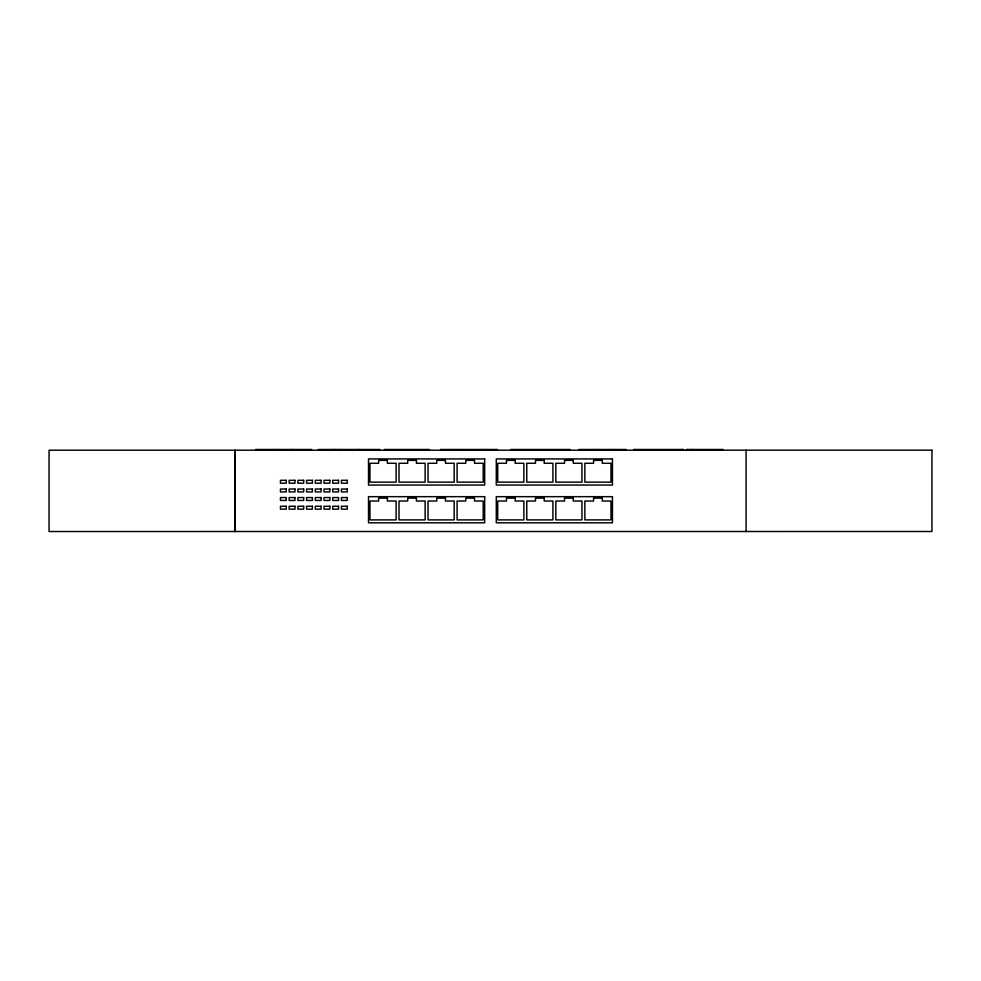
<?xml version="1.0" encoding="UTF-8"?>
<svg xmlns="http://www.w3.org/2000/svg" width="981" height="981" viewBox="0 0 981 981"><rect width="100%" height="100%" fill="white"/><g stroke="black" fill="none" stroke-linecap="round" stroke-linejoin="round"><path stroke-width="1.47" d="M570.035 449.482L510.843 449.482L510.843 450.205M633.677 449.482L683.438 449.482L683.438 450.205M746.1 450.181L746.1 531.518M722.96 450.205L722.96 449.482L686.418 449.482L686.418 450.205M692.378 449.482L692.378 450.205M682.543 449.482L682.543 450.205M625.804 450.205L625.804 449.482L578.986 449.482L578.986 450.205M610.133 449.482L610.133 450.205M594.56 449.482L594.56 450.205M497.404 450.205L497.404 449.482L440.616 449.482L440.616 450.205M481.377 449.482L481.377 450.205M455.834 449.482L455.834 450.205M429.359 450.205L429.359 449.482L384.54 449.482L384.54 450.205M379.635 450.205L379.635 449.482L318.359 449.482L318.359 450.205M359.34 449.482L359.34 450.205M340.873 449.482L340.873 450.205M334.913 449.482L334.913 450.205M311.504 450.205L311.504 449.482L255.698 449.482L255.698 450.205M291.921 449.482L291.921 450.205M275.269 449.482L275.269 450.205M931.95 450.181L49.05 450.205L49.05 531.518L931.95 531.494L931.95 450.181M484.675 458.924L368.513 458.924L368.513 485.055L484.675 485.055L484.675 458.924M612.451 458.924L496.288 458.924L496.288 485.055L612.451 485.055L612.451 458.924M387.385 460.371L378.678 460.371L378.678 463.277L369.96 463.277L369.96 482.149L396.103 482.149L396.103 463.277L387.385 463.277L387.385 460.371M416.422 460.371L407.716 460.371L407.716 463.277L398.997 463.277L398.997 482.149L425.141 482.149L425.141 463.277L416.422 463.277L416.422 460.371M445.46 460.371L436.753 460.371L436.753 463.277L428.047 463.277L428.047 482.149L454.178 482.149L454.178 463.277L445.46 463.277L445.46 460.371M474.51 460.371L465.791 460.371L465.791 463.277L457.085 463.277L457.085 482.149L483.216 482.149L483.216 463.277L474.51 463.277L474.51 460.371M515.16 460.371L506.454 460.371L506.454 463.277L497.735 463.277L497.735 482.149L523.879 482.149L523.879 463.277L515.16 463.277L515.16 460.371M544.197 460.371L535.491 460.371L535.491 463.277L526.772 463.277L526.772 482.149L552.916 482.149L552.916 463.277L544.197 463.277L544.197 460.371M573.247 460.371L564.529 460.371L564.529 463.277L555.822 463.277L555.822 482.149L581.954 482.149L581.954 463.277L573.247 463.277L573.247 460.371M602.285 460.371L593.566 460.371L593.566 463.277L584.86 463.277L584.86 482.149L610.991 482.149L610.991 463.277L602.285 463.277L602.285 460.371M286.268 480.31L280.456 480.31L280.456 483.216L286.268 483.216L286.268 480.31M294.974 480.31L289.162 480.31L289.162 483.216L294.974 483.216L294.974 480.31M303.681 480.31L297.881 480.31L297.881 483.216L303.681 483.216L303.681 480.31M312.399 480.31L306.587 480.31L306.587 483.216L312.399 483.216L312.399 480.31M321.106 480.31L315.306 480.31L315.306 483.216L321.106 483.216L321.106 480.31M329.824 480.31L324.012 480.31L324.012 483.216L329.824 483.216L329.824 480.31M338.531 480.31L332.731 480.31L332.731 483.216L338.531 483.216L338.531 480.31M347.249 480.31L341.437 480.31L341.437 483.216L347.249 483.216L347.249 480.31M286.268 489.029L280.456 489.029L280.456 491.922L286.268 491.922L286.268 489.029M294.974 489.029L289.162 489.029L289.162 491.922L294.974 491.922L294.974 489.029M303.681 489.029L297.881 489.029L297.881 491.922L303.681 491.922L303.681 489.029M312.399 489.029L306.587 489.029L306.587 491.922L312.399 491.922L312.399 489.029M321.106 489.029L315.306 489.029L315.306 491.922L321.106 491.922L321.106 489.029M329.824 489.029L324.012 489.029L324.012 491.922L329.824 491.922L329.824 489.029M338.531 489.029L332.731 489.029L332.731 491.922L338.531 491.922L338.531 489.029M347.249 489.029L341.437 489.029L341.437 491.922L347.249 491.922L347.249 489.029M484.675 496.668L368.513 496.668L368.513 522.812L484.675 522.812L484.675 496.668M612.451 496.668L496.288 496.668L496.288 522.812L612.451 522.812L612.451 496.668M286.268 497.551L280.456 497.551L280.456 500.457L286.268 500.457L286.268 497.551M294.974 497.551L289.162 497.551L289.162 500.457L294.974 500.457L294.974 497.551M303.681 497.551L297.881 497.551L297.881 500.457L303.681 500.457L303.681 497.551M312.399 497.551L306.587 497.551L306.587 500.457L312.399 500.457L312.399 497.551M321.106 497.551L315.306 497.551L315.306 500.457L321.106 500.457L321.106 497.551M329.824 497.551L324.012 497.551L324.012 500.457L329.824 500.457L329.824 497.551M338.531 497.551L332.731 497.551L332.731 500.457L338.531 500.457L338.531 497.551M347.249 497.551L341.437 497.551L341.437 500.457L347.249 500.457L347.249 497.551M387.385 498.127L378.678 498.127L378.678 501.021L369.96 501.021L369.96 519.905L396.103 519.905L396.103 501.021L387.385 501.021L387.385 498.127M416.422 498.127L407.716 498.127L407.716 501.021L398.997 501.021L398.997 519.905L425.141 519.905L425.141 501.021L416.422 501.021L416.422 498.127M445.46 498.127L436.753 498.127L436.753 501.021L428.047 501.021L428.047 519.905L454.178 519.905L454.178 501.021L445.46 501.021L445.46 498.127M474.51 498.127L465.791 498.127L465.791 501.021L457.085 501.021L457.085 519.905L483.216 519.905L483.216 501.021L474.51 501.021L474.51 498.127M515.16 498.127L506.454 498.127L506.454 501.021L497.735 501.021L497.735 519.905L523.879 519.905L523.879 501.021L515.16 501.021L515.16 498.127M544.197 498.127L535.491 498.127L535.491 501.021L526.772 501.021L526.772 519.905L552.916 519.905L552.916 501.021L544.197 501.021L544.197 498.127M573.247 498.127L564.529 498.127L564.529 501.021L555.822 501.021L555.822 519.905L581.954 519.905L581.954 501.021L573.247 501.021L573.247 498.127M602.285 498.127L593.566 498.127L593.566 501.021L584.86 501.021L584.86 519.905L610.991 519.905L610.991 501.021L602.285 501.021L602.285 498.127M286.268 506.257L280.456 506.257L280.456 509.164L286.268 509.164L286.268 506.257M294.974 506.257L289.162 506.257L289.162 509.164L294.974 509.164L294.974 506.257M303.681 506.257L297.881 506.257L297.881 509.164L303.681 509.164L303.681 506.257M312.399 506.257L306.587 506.257L306.587 509.164L312.399 509.164L312.399 506.257M321.106 506.257L315.306 506.257L315.306 509.164L321.106 509.164L321.106 506.257M329.824 506.257L324.012 506.257L324.012 509.164L329.824 509.164L329.824 506.257M338.531 506.257L332.731 506.257L332.731 509.164L338.531 509.164L338.531 506.257M347.249 506.257L341.437 506.257L341.437 509.164L347.249 509.164L347.249 506.257M234.986 531.518L234.986 450.205L234.9 531.518"/></g></svg>
